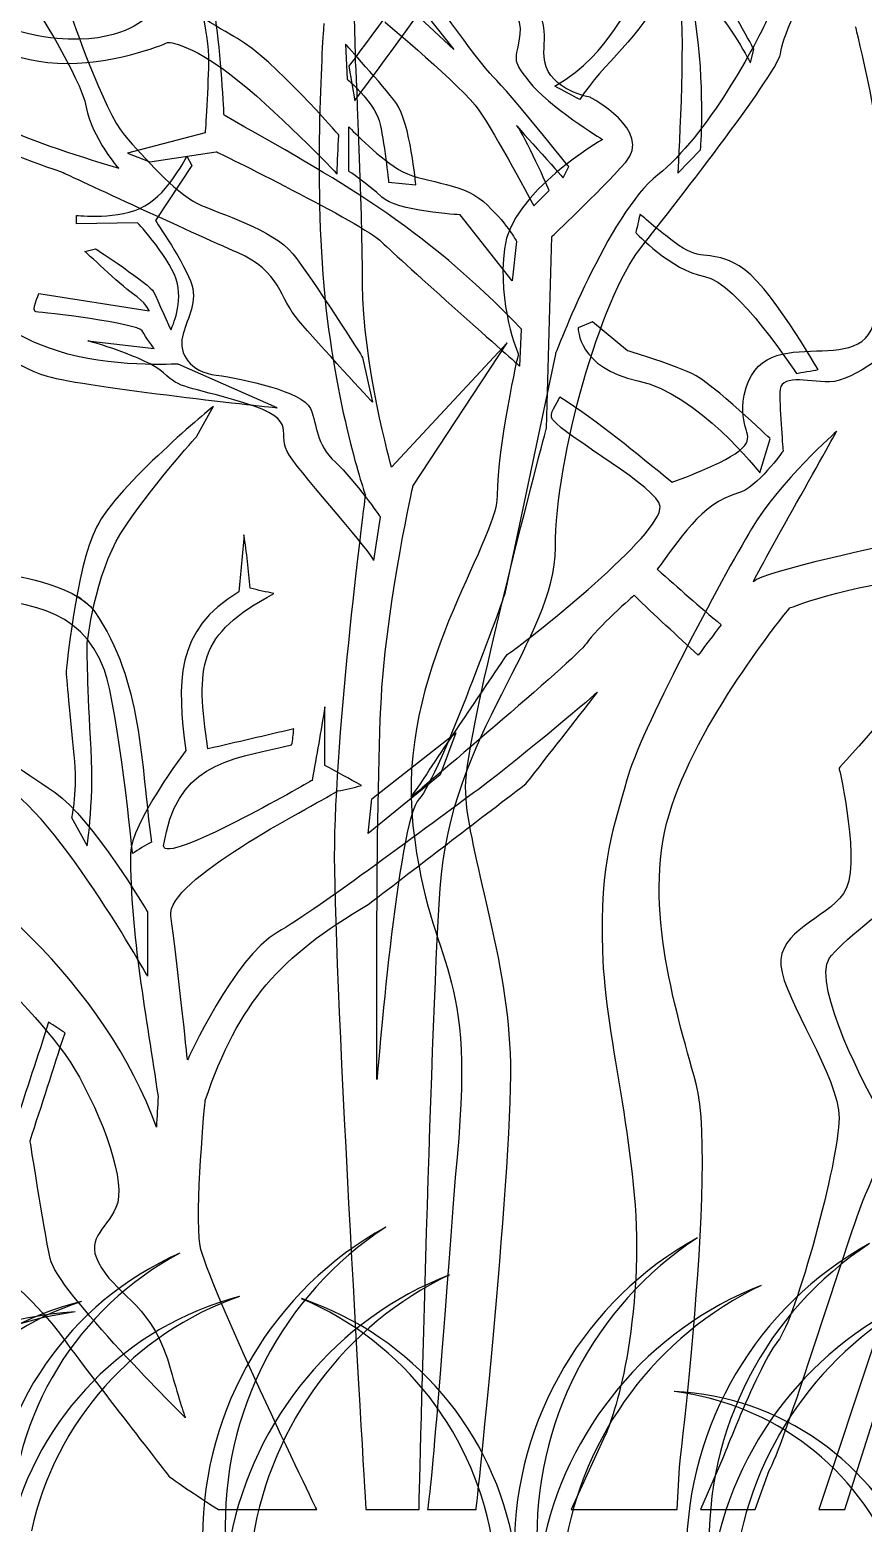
# Model space of a CAD drawing. Header units: millimetres. Extents: x 3633 to 4629, y 3430 to 3787.
# Drawn here: x 4475.48 to 4478.42, y 3589.34 to 3594.61 of the extents above; entities that cross this region are included whole.
import ezdxf

# ---------------------------------------------------------------- set-up
doc = ezdxf.new("R2010")
doc.units = ezdxf.units.MM

# ---------------------------------------------------------------- blocks, each defined once
blk = doc.blocks.new('grass')
at = {"color": 0}
for centre, radius, start, end in [((283.4, 7.6), 250.6, 120.9153, 181.7436), ((299.1, 17.8), 250.6, 125.1975, 184.082), ((498.8, 7.6), 250.6, 120.9153, 181.7436), ((514.5, 17.8), 250.6, 125.1975, 184.082), ((290.9, 7.6), 250.6, 358.2564, 59.0847), ((275.2, 17.8), 250.6, 355.918, 54.8025), ((953.9, 7.6), 250.6, 120.9153, 181.7436), ((969.6, 17.8), 250.6, 125.1975, 184.082), ((1174, 7.6), 250.6, 120.9153, 181.7436), ((1189.7, 17.8), 250.6, 125.1975, 184.082), ((300.2, -39.5), 250.6, 113.3716, 170.93), ((317.1, -31.4), 250.6, 117.6539, 172.7928), ((441.8, -39.5), 250.6, 113.3716, 170.93), ((458.7, -31.4), 250.6, 117.6539, 172.7928), ((778.4, -4.1), 225.6, 115.7068, 178.9593), ((793.3, 3.8), 225.6, 119.989, 180.9593), ((970.7, -39.5), 250.6, 113.3716, 170.93), ((987.6, -31.4), 250.6, 117.6539, 172.7928), ((1190.7, -39.5), 250.6, 113.3716, 170.93), ((1207.6, -31.4), 250.6, 117.6539, 172.7928), ((788.6, -45.9), 225.6, 106.7576, 168.2484), ((804.6, -40.5), 225.6, 111.0398, 169.6613), ((702.6, -45.9), 225.6, 11.7516, 73.2424), ((686.6, -40.5), 225.6, 10.3387, 68.9602), ((465.3, -38.9), 204.5, 105.3788, 169.0232), ((479.8, -34.3), 204.5, 109.661, 170.3333), ((666.7, -34.5), 204.5, 105.3788, 170.2977), ((681.3, -29.9), 204.5, 109.661, 171.6027), ((631.6, -94.2), 250.6, 95.3506, 157.9162), ((650.1, -91.8), 250.6, 99.6328, 158.5173), ((18.2, -79.9), 193.4, 24.414, 89.3231), ((3.8, -79.2), 193.4, 24.1831, 85.0409)]:
    blk.add_arc(centre, radius, start, end, dxfattribs=at)
blk = doc.blocks.new('*U290')
at = {"color": 0}
for points in [[(690.4, 0), (721.4, 97.3)], [(505.8, 0), (508.2, 46.8), (509.4, 57.3), (510.8, 69.7), (512.4, 83.8), (514.1, 99.4), (515.9, 116.3), (517.7, 134.5), (519.6, 153.6), (521.5, 173.6), (523.3, 194.3), (525.1, 215.5), (526.8, 237), (528.4, 258.7), (529.8, 280.3), (531.1, 301.8), (532.1, 322.9), (532.9, 343.5), (533.4, 363.4), (533.6, 382.5), (533.4, 400.5), (532.9, 417.3), (532, 432.8), (530.7, 446.7), (528.9, 458.9), (526.6, 469.1)], [(774, 382.4), (773.2, 375.8), (772, 367.8), (770.3, 358.6), (768.1, 348.4), (765.6, 337.2), (762.7, 325.2), (759.5, 312.5), (756, 299.1), (752.3, 285.3), (748.4, 271.1), (744.3, 256.6), (740.2, 242), (736, 227.3), (731.7, 212.8), (727.5, 198.5), (723.4, 184.5), (661.8, 0)], [(591.8, 0), (607.1, 43.3), (608.5, 45.7), (610.3, 49.3), (612.4, 54), (614.7, 59.8), (617.4, 66.5), (620.2, 74), (623.3, 82.4), (626.6, 91.5), (630.1, 101.3), (633.7, 111.7), (637.5, 122.6), (641.3, 133.9), (698.8, 307.3)], [(460.6, 266.3), (460, 253.5), (459.2, 241.2), (458.2, 229.3), (457.2, 217.8), (455.9, 206.9), (454.6, 196.3), (453.2, 186.2), (451.7, 176.6), (450.1, 167.4), (448.5, 158.7), (446.8, 150.5), (445.1, 142.7), (443.4, 135.4), (441.7, 128.5), (440, 122.1), (438.3, 116.2), (436.7, 110.7), (435.2, 105.7), (433.7, 101.2), (432.3, 97.2), (431, 93.6), (429.9, 90.5), (428.9, 87.9), (428, 85.7), (427.3, 84), (426.8, 82.8), (426.5, 82.1), (389, 0)], [(616.4, 185.1), (614.1, 182.1), (611.6, 178.5), (609.1, 174.4), (606.5, 169.9), (603.8, 165), (601, 159.7), (598.2, 154.1), (595.3, 148.3), (592.4, 142.3), (589.5, 136.2), (586.7, 129.9), (583.8, 123.6), (581.1, 117.3), (578.3, 111), (575.7, 104.9), (573.2, 98.9), (570.7, 93), (568.4, 87.5), (566.3, 82.2), (564.2, 77.3), (562.4, 72.7), (560.8, 68.6), (559.4, 65), (556, 56.6), (531.6, 0)], [(0, 0), (108.3, 0)], [(162.5, 0), (221.1, 0)], [(230.3, 0), (284.1, 0)], [(389, 0), (505.8, 0)], [(531.6, 0), (591.8, 0)], [(661.8, 0), (690.4, 0)]]:
    blk.add_lwpolyline(points, dxfattribs=at)
for points, knots in [([(359.8, 1595), (354.3, 1625.5), (376.9, 1629.8), (313.4, 1719), (313.4, 1719), (249.8, 1808.2), (207.1, 1846.7), (207.1, 1846.7)], [0.7, 0.7, 0.7, 0.7, 0.75, 0.75, 0.75, 0.75, 0.8, 0.8, 0.8, 0.8]), ([(244.3, 684.2), (256, 855.2), (371.4, 959.1), (371.4, 1059.9), (371.4, 1059.9), (371.4, 1160), (422.1, 1334.8), (464.9, 1389.1), (464.9, 1389.1), (507.6, 1443.5), (620, 1587), (620, 1606), (620, 1606), (620, 1625.5), (709.2, 1811.8), (709.2, 1811.8)], [0.2962963, 0.2962963, 0.2962963, 0.2962963, 0.3333333, 0.3333333, 0.3333333, 0.3333333, 0.3703704, 0.3703704, 0.3703704, 0.3703704, 0.4074074, 0.4074074, 0.4074074, 0.4074074, 0.4444444, 0.4444444, 0.4444444, 0.4444444]), ([(-33.6, 1711.7), (-33.6, 1711.7), (-11, 1633.5), (-11, 1601.1), (-11, 1601.1), (-11, 1568.7), (-14.7, 1516.8), (-14.7, 1516.8)], [0, 0, 0, 0, 0.0909091, 0.0909091, 0.0909091, 0.0909091, 0.1818182, 0.1818182, 0.1818182, 0.1818182]), ([(-80.6, 1643.2), (-80.6, 1643.2), (-107.5, 1614.5), (-178.4, 1620.6), (-178.4, 1620.6), (-249.2, 1626.7), (-421.5, 1704.3), (-421.5, 1704.3)], [0.35, 0.35, 0.35, 0.35, 0.4, 0.4, 0.4, 0.4, 0.45, 0.45, 0.45, 0.45]), ([(-430.1, 1687.2), (-415.4, 1683.6), (-348.2, 1664), (-308.5, 1641.4), (-308.5, 1641.4), (-268.8, 1618.8), (-225.4, 1593.1), (-166.8, 1593.1), (-166.8, 1593.1), (-108.1, 1593.1), (-55.6, 1616.4), (-55.6, 1616.4)], [0.7, 0.7, 0.7, 0.7, 0.75, 0.75, 0.75, 0.75, 0.8, 0.8, 0.8, 0.8, 0.85, 0.85, 0.85, 0.85]), ([(386.1, 1479.5), (386.1, 1479.5), (321.3, 1560.2), (303, 1578.5), (303, 1578.5), (284.7, 1596.8), (225.4, 1681.7), (225.4, 1681.7)], [0.5, 0.5, 0.5, 0.5, 0.5833333, 0.5833333, 0.5833333, 0.5833333, 0.6666667, 0.6666667, 0.6666667, 0.6666667]), ([(509.5, 1693.3), (509.5, 1693.3), (517.4, 1683.6), (540.6, 1660.3), (540.6, 1660.3), (564.4, 1636.5), (586.4, 1593.8), (586.4, 1593.8)], [0, 0, 0, 0, 0.1666667, 0.1666667, 0.1666667, 0.1666667, 0.3333333, 0.3333333, 0.3333333, 0.3333333]), ([(116.1, 1637.1), (116.1, 1637.1), (104.5, 1480.1), (116.1, 1348.2), (116.1, 1348.2), (127.7, 1216.2), (161.9, 1117.9), (161.9, 1117.9)], [0.07407407, 0.07407407, 0.07407407, 0.07407407, 0.11111111, 0.11111111, 0.11111111, 0.11111112, 0.14814815, 0.14814815, 0.14814815, 0.14814815]), ([(579.7, 1227.8), (598, 1321.3), (725.1, 1230.9), (725.1, 1327.4), (725.1, 1327.4), (725.1, 1382.4), (724.5, 1422.7), (730, 1462.4), (730, 1462.4), (735.5, 1502.1), (702.5, 1633.5), (702.5, 1633.5)], [0.2222222, 0.2222222, 0.2222222, 0.2222222, 0.2592593, 0.2592593, 0.2592593, 0.2592593, 0.2962963, 0.2962963, 0.2962963, 0.2962963, 0.3333333, 0.3333333, 0.3333333, 0.3333333]), ([(190.6, 1148.4), (190.6, 1148.4), (158.8, 1265.1), (158.8, 1350), (158.8, 1350), (158.8, 1436.2), (150.9, 1602.3), (150.9, 1602.3)], [0.81481481, 0.81481481, 0.81481481, 0.81481481, 0.85185185, 0.85185185, 0.85185185, 0.85185186, 0.88888889, 0.88888889, 0.88888889, 0.88888889]), ([(-2.4, 1496), (-2.4, 1496), (160, 1416.6), (180.2, 1396.4), (180.2, 1396.4), (201, 1375.7), (332.3, 1259.6), (332.3, 1259.6)], [0.4545455, 0.4545455, 0.4545455, 0.4545455, 0.5454545, 0.5454545, 0.5454545, 0.5454546, 0.6363636, 0.6363636, 0.6363636, 0.6363636]), ([(-135.6, 1389.1), (-135.6, 1389.1), (-75.1, 1349.4), (-71.5, 1341.5), (-71.5, 1341.5), (-67.8, 1333.5), (-52.5, 1299.9), (-52.5, 1299.9)], [0.4137931, 0.4137931, 0.4137931, 0.4137931, 0.44827586, 0.44827586, 0.44827586, 0.44827587, 0.48275862, 0.48275862, 0.48275862, 0.48275862]), ([(-84.3, 1298.7), (-88, 1306.7), (-194.3, 1319.5), (-201, 1319.5), (-201, 1319.5), (-207.1, 1319.5), (-197.9, 1339.6), (-197.9, 1339.6)], [0.20689655, 0.20689655, 0.20689655, 0.20689655, 0.24137931, 0.24137931, 0.24137931, 0.24137932, 0.27586207, 0.27586207, 0.27586207, 0.27586207]), ([(750.1, 1284.7), (750.1, 1284.7), (700.7, 1242.5), (673.8, 1242.5), (673.8, 1242.5), (647.5, 1242.5), (618.8, 1251.7), (618.8, 1230.9), (618.8, 1230.9), (618.8, 1210.1), (622.5, 1166.2), (622.5, 1166.2)], [0.5925926, 0.5925926, 0.5925926, 0.5925926, 0.6296296, 0.6296296, 0.6296296, 0.6296296, 0.6666667, 0.6666667, 0.6666667, 0.6666667, 0.7037037, 0.7037037, 0.7037037, 0.7037037]), ([(330.5, 1273.1), (330.5, 1273.1), (307.3, 1172.3), (307.3, 1117.3), (307.3, 1117.3), (307.3, 1063.5), (195.5, 923.6), (214.4, 753.2)], [0.1, 0.1, 0.1, 0.1, 0.15, 0.15, 0.15, 0.15, 0.2, 0.2, 0.2, 0.2]), ([(101.4, 1213.2), (109.3, 1193.6), (106.9, 1174.7), (128.9, 1153.9), (128.9, 1153.9), (150.9, 1133.2), (178.4, 1093.5), (178.4, 1093.5)], [0.89655172, 0.89655172, 0.89655172, 0.89655172, 0.93103448, 0.93103448, 0.93103448, 0.93103449, 0.96551724, 0.96551724, 0.96551724, 0.96551724]), ([(321.9, 502.7), (317.7, 615.1), (272.4, 734.3), (272.4, 796), (272.4, 796), (272.4, 858.3), (361.6, 1191.2), (361.6, 1191.2)], [0.4, 0.4, 0.4, 0.4, 0.45, 0.45, 0.45, 0.45000001, 0.5, 0.5, 0.5, 0.5]), ([(161.9, 1117.9), (161.9, 1117.9), (127.7, 858.3), (127.7, 719), (127.7, 719), (127.7, 579.1), (162.5, 0), (162.5, 0)], [0.14814815, 0.14814815, 0.14814815, 0.14814815, 0.18518519, 0.18518519, 0.18518519, 0.1851852, 0.22222222, 0.22222222, 0.22222222, 0.22222222]), ([(838.7, 1041.5), (838.7, 1041.5), (813.1, 972.5), (794.1, 945.6), (794.1, 945.6), (775.2, 918.7), (684.2, 816.7), (684.2, 816.7)], [0.93103448, 0.93103448, 0.93103448, 0.93103448, 0.96551724, 0.96551724, 0.96551724, 0.96551725, 1, 1, 1, 1]), ([(526.6, 469.1), (502.7, 556.5), (465.5, 672.6), (499.7, 775.2), (499.7, 775.2), (533.9, 877.8), (629.8, 993.3), (629.8, 993.3)], [0.36666667, 0.36666667, 0.36666667, 0.36666667, 0.4, 0.4, 0.4, 0.40000001, 0.43333333, 0.43333333, 0.43333333, 0.43333333]), ([(-36, 836.3), (-36, 836.3), (-97.1, 755), (-97.1, 722.7), (-97.1, 722.7), (-97.1, 633.5), (-79.4, 541.8), (-66.6, 455.1)], [0.4137931, 0.4137931, 0.4137931, 0.4137931, 0.43103448, 0.43103448, 0.43103448, 0.43103449, 0.44827586, 0.44827586, 0.44827586, 0.44827586]), ([(620, 599.3), (623.7, 561.4), (684.2, 477.1), (684.2, 431.3), (684.2, 431.3), (684.2, 384.8), (636.5, 210.1), (616.4, 185.1)], [0.06896552, 0.06896552, 0.06896552, 0.06896552, 0.10344828, 0.10344828, 0.10344828, 0.10344829, 0.13793103, 0.13793103, 0.13793103, 0.13793103]), ([(698.8, 307.3), (725.7, 389.7), (781.3, 494.8), (847.9, 515.6), (847.9, 515.6), (914.5, 536.3), (1022.6, 510.7), (1022.6, 510.7)], [0.24137931, 0.24137931, 0.24137931, 0.24137931, 0.27586207, 0.27586207, 0.27586207, 0.27586208, 0.31034483, 0.31034483, 0.31034483, 0.31034483]), ([(-36.6, 101.3), (-36.6, 101.3), (-178.4, 241.3), (-185.7, 276.7), (-185.7, 276.7), (-193, 312.2), (-207.7, 406.2), (-207.7, 406.2)], [0.28888889, 0.28888889, 0.28888889, 0.28888889, 0.31111111, 0.31111111, 0.31111111, 0.31111112, 0.33333333, 0.33333333, 0.33333333, 0.33333333])]:
    blk.add_open_spline(points, degree=3, knots=knots, dxfattribs=at)
for points in [[(20.8, 1620.6), (-18.3, 1643.2), (-147.2, 1723.3), (-147.2, 1723.3)], [(233.4, 1715.9), (221.7, 1694.6), (143.6, 1590.1), (143.6, 1590.1)], [(284.1, 1726.3), (284.1, 1726.3), (336.6, 1656.1), (332.3, 1625.5)], [(527.8, 1625.5), (518.6, 1689.7), (528.4, 1695.2), (509.5, 1723.3)], [(370.8, 1568.1), (438, 1607.8), (441, 1654.2), (484.4, 1689.7)], [(590.1, 1609), (590.1, 1609), (563.2, 1660.3), (548, 1679.3)], [(150.9, 1602.3), (150.9, 1602.3), (149.1, 1672), (149.1, 1672)], [(150.3, 1552.2), (150.3, 1552.2), (226.6, 1655.5), (241.3, 1676.2)], [(211.4, 1669.5), (211.4, 1669.5), (259.6, 1608.4), (259.6, 1608.4)], [(486.3, 1670.7), (469.1, 1624.9), (423.3, 1593.1), (398.3, 1553.4)], [(-145.4, 1544.9), (-152.1, 1578.5), (-204.6, 1660.3), (-204.6, 1660.3)], [(-163.1, 1647.5), (-163.1, 1647.5), (-125.8, 1540), (-103.8, 1514.3)], [(259.6, 1608.4), (259.6, 1608.4), (205.9, 1658.5), (205.9, 1658.5)], [(608.4, 1649.3), (593.2, 1613.9), (538.2, 1513.1), (484.4, 1470.4)], [(508.9, 1660.3), (515, 1622.5), (506.4, 1472.2), (506.4, 1472.2)], [(6.1, 1536.3), (6.1, 1536.3), (2.4, 1608.4), (-3.1, 1641.4)], [(183.3, 1639), (183.3, 1639), (268.8, 1567.5), (287.1, 1541.8)], [(-382.4, 1613.9), (-298.7, 1540), (-216.9, 1510.1), (-110, 1477.7)], [(-55.6, 1616.4), (-55.6, 1616.4), (-31.8, 1615.8), (14.1, 1580.3)], [(132.6, 1514.3), (132.6, 1514.3), (60.5, 1598), (20.8, 1620.6)], [(139.9, 1614.5), (139.9, 1614.5), (141.7, 1576), (141.7, 1576)], [(196.1, 1549.2), (180.8, 1569.9), (139.9, 1614.5), (139.9, 1614.5)], [(332.3, 1625.5), (328.6, 1595), (321.3, 1600.5), (342.1, 1573.6)], [(531.5, 1497.9), (531.5, 1497.9), (536.3, 1560.8), (527.8, 1625.5)], [(-172.9, 1473.4), (-260.8, 1503.4), (-329.3, 1536.9), (-392.2, 1607.2)], [(586.4, 1593.8), (586.4, 1593.8), (590.1, 1609), (590.1, 1609)], [(14.1, 1580.3), (59.9, 1545.5), (130.7, 1471.6), (130.7, 1471.6)], [(143.6, 1590.1), (143.6, 1590.1), (150.3, 1552.2), (150.3, 1552.2)], [(409.9, 1555.9), (409.9, 1555.9), (365.3, 1563.8), (359.8, 1595)], [(141.7, 1576), (141.7, 1576), (171, 1551), (177.2, 1530.2)], [(342.1, 1573.6), (363.5, 1546.1), (423.3, 1509.5), (423.3, 1509.5)], [(398.3, 1553.4), (389.1, 1558.3), (380, 1563.2), (370.8, 1568.1)], [(217.5, 1459.4), (217.5, 1459.4), (211.4, 1527.8), (196.1, 1549.2)], [(449, 1484.4), (479.5, 1519.2), (409.9, 1555.9), (409.9, 1555.9)], [(-110, 1477.7), (-110, 1477.7), (-139.3, 1511.3), (-145.4, 1544.9)], [(334.1, 1300.5), (223.6, 1416), (131.3, 1464.9), (6.1, 1536.3)], [(177.2, 1530.2), (182.7, 1508.8), (187.5, 1462.4), (187.5, 1462.4)], [(287.1, 1541.8), (305.4, 1515.6), (347.6, 1436.2), (347.6, 1436.2)], [(329.3, 1524.1), (321.3, 1532.7), (380, 1467.3), (380, 1467.3)], [(-103.8, 1514.3), (-81.9, 1489.3), (-48.9, 1452), (-23.8, 1439.2)], [(-14.7, 1516.8), (-14.7, 1516.8), (-100.2, 1494.2), (-100.2, 1494.2)], [(130.7, 1471.6), (131.3, 1485.6), (131.9, 1499.7), (132.6, 1514.3)], [(143.6, 1474.6), (143.6, 1474.6), (143.6, 1523.5), (143.6, 1523.5)], [(143.6, 1523.5), (143.6, 1523.5), (173.5, 1491.7), (198.5, 1476.5)], [(364.7, 1453.3), (364.7, 1453.3), (337.2, 1515), (329.3, 1524.1)], [(423.3, 1509.5), (423.3, 1509.5), (322.5, 1451.4), (315.2, 1389.1)], [(506.4, 1472.2), (506.4, 1472.2), (531.5, 1497.9), (531.5, 1497.9)], [(-100.2, 1494.2), (-100.2, 1494.2), (-75.7, 1485), (-75.7, 1485)], [(-81.2, 1436.2), (-54.4, 1451.4), (-34.8, 1491.1), (-34.8, 1491.1)], [(-75.7, 1485), (-75.7, 1485), (-2.4, 1496), (-2.4, 1496)], [(-29.3, 1480.7), (-29.3, 1480.7), (-69.6, 1420.3), (-69.6, 1420.3)], [(-34.8, 1491.1), (-34.8, 1491.1), (-29.3, 1480.7), (-29.3, 1480.7)], [(367.7, 1402.6), (367.7, 1402.6), (417.8, 1449.6), (449, 1484.4)], [(20.8, 1384.8), (-26.9, 1405.6), (-172.9, 1473.4), (-172.9, 1473.4)], [(180.2, 1445.9), (164.3, 1460.6), (143.6, 1474.6), (143.6, 1474.6)], [(198.5, 1476.5), (223, 1461.2), (266.3, 1463.6), (292, 1441)], [(484.4, 1470.4), (430.1, 1428.2), (371.4, 1273.1), (371.4, 1273.1)], [(380, 1467.3), (380, 1467.3), (386.1, 1479.5), (386.1, 1479.5)], [(187.5, 1462.4), (187.5, 1462.4), (217.5, 1459.4), (217.5, 1459.4)], [(347.6, 1436.2), (347.6, 1436.2), (364.7, 1453.3), (364.7, 1453.3)], [(-156.4, 1425.8), (-156.4, 1425.8), (-108.7, 1420.3), (-81.2, 1436.2)], [(-23.8, 1439.2), (1.8, 1427), (59.9, 1410.5), (81.9, 1383.6)], [(266.3, 1426.4), (266.3, 1426.4), (195.5, 1430.7), (180.2, 1445.9)], [(292, 1441), (317, 1419.1), (328.6, 1397.1), (328.6, 1397.1)], [(-156.4, 1416.6), (-156.4, 1416.6), (-156.4, 1425.8), (-156.4, 1425.8)], [(-89.2, 1417.8), (-89.2, 1417.8), (-156.4, 1416.6), (-156.4, 1416.6)], [(-45.2, 1350.6), (-50.7, 1375.7), (-89.2, 1417.8), (-89.2, 1417.8)], [(-69.6, 1420.3), (-69.6, 1420.3), (-36, 1370.8), (-29.3, 1349.4)], [(323.8, 1353.7), (323.8, 1353.7), (266.3, 1426.4), (266.3, 1426.4)], [(464.9, 1427), (463, 1420.3), (461.8, 1412.9), (460, 1406.8)], [(507.6, 1392.8), (483.2, 1410.5), (464.9, 1427), (464.9, 1427)], [(361.6, 1191.2), (363.5, 1261.4), (365.3, 1331.7), (367.7, 1402.6)], [(460, 1406.8), (460, 1406.8), (499.1, 1365.3), (535.7, 1358.6)], [(-147.2, 1386.1), (-147.2, 1386.1), (-135.6, 1389.1), (-135.6, 1389.1)], [(-94.7, 1339.6), (-108.7, 1350), (-147.2, 1386.1), (-147.2, 1386.1)], [(88.6, 1309.7), (66.6, 1334.8), (69, 1364.1), (20.8, 1384.8)], [(81.9, 1383.6), (103.8, 1356.1), (158.8, 1269.4), (158.8, 1269.4)], [(315.2, 1389.1), (307.3, 1327.4), (330.5, 1273.1), (330.5, 1273.1)], [(328.6, 1397.1), (328.6, 1397.1), (323.8, 1353.7), (323.8, 1353.7)], [(574.2, 1370.2), (542.5, 1388.5), (532.7, 1374.5), (507.6, 1392.8)], [(661, 1255.9), (661, 1255.9), (606, 1352.5), (574.2, 1370.2)], [(-52.5, 1299.9), (-52.5, 1299.9), (-39.7, 1325), (-45.2, 1350.6)], [(-29.3, 1349.4), (-23.2, 1326.8), (-36, 1310.3), (-39.7, 1292)], [(535.7, 1358.6), (571.8, 1352.5), (637.1, 1251.7), (637.1, 1251.7)], [(-290.8, 1340.2), (-255.3, 1286.5), (-230.3, 1260.8), (-188.8, 1248.6)], [(-176.5, 1276.1), (-230.3, 1293.8), (-251.1, 1313.4), (-267.6, 1347)], [(-197.9, 1339.6), (-197.9, 1339.6), (-76.4, 1320.7), (-76.4, 1320.7)], [(-76.4, 1320.7), (-76.4, 1320.7), (-80, 1329.9), (-94.7, 1339.6)], [(169.8, 1219.9), (169.8, 1219.9), (110, 1284.7), (88.6, 1309.7)], [(332.3, 1259.6), (332.3, 1259.6), (334.1, 1300.5), (334.1, 1300.5)], [(412.3, 1308.5), (412.3, 1308.5), (396.5, 1301.8), (396.5, 1301.8)], [(396.5, 1301.8), (396.5, 1301.8), (396.5, 1257.2), (462.4, 1243.7)], [(450.8, 1276.7), (450.8, 1276.7), (412.3, 1308.5), (412.3, 1308.5)], [(-144.2, 1287.7), (-144.2, 1287.7), (-70.9, 1279.2), (-70.9, 1279.2)], [(-60.5, 1252.3), (-80, 1270), (-144.2, 1287.7), (-144.2, 1287.7)], [(-70.9, 1279.2), (-70.9, 1279.2), (-80, 1290.8), (-84.3, 1298.7)], [(-39.7, 1292), (-44, 1273.7), (-31.8, 1253.5), (-2.4, 1249.8)], [(318.3, 1285.3), (318.3, 1285.3), (190.6, 1148.4), (190.6, 1148.4)], [(214.4, 1127.7), (214.4, 1127.7), (318.3, 1285.3), (318.3, 1285.3)], [(-44.6, 1262.1), (-44.6, 1262.1), (-122.2, 1257.8), (-176.5, 1276.1)], [(158.8, 1269.4), (158.8, 1269.4), (169.8, 1219.9), (169.8, 1219.9)], [(371.4, 1273.1), (371.4, 1273.1), (315.8, 1009.2), (315.8, 1009.2)], [(521.7, 1251.7), (496, 1263.3), (450.8, 1276.7), (450.8, 1276.7)], [(28.1, 1219.3), (-36, 1238.8), (-41.5, 1234), (-60.5, 1252.3)], [(64.8, 1213.8), (64.8, 1213.8), (-44.6, 1262.1), (-44.6, 1262.1)], [(608.4, 1179.6), (608.4, 1179.6), (546.1, 1240.1), (521.7, 1251.7)], [(637.1, 1251.7), (641.4, 1252.9), (655.5, 1254.7), (661, 1255.9)], [(-188.8, 1248.6), (-146.6, 1236.4), (64.8, 1213.8), (64.8, 1213.8)], [(-2.4, 1249.8), (27.5, 1245.6), (92.2, 1232.1), (101.4, 1213.2)], [(462.4, 1243.7), (527.8, 1230.3), (596.8, 1142.3), (596.8, 1142.3)], [(78.2, 1161.3), (61.1, 1185.7), (93.5, 1199.7), (28.1, 1219.3)], [(368.4, 1201), (363.5, 1207.7), (373.2, 1217.5), (376.3, 1226)], [(376.3, 1226), (420.3, 1197.9), (459.4, 1164.9), (500.3, 1131.9)], [(577.3, 1169.2), (593.2, 1184.5), (572.4, 1190), (579.7, 1227.8)], [(-5.5, 1215.6), (-5.5, 1215.6), (-111.8, 1128.3), (-134.4, 1082.5)], [(-23.8, 1182.6), (-23.8, 1182.6), (-5.5, 1215.6), (-5.5, 1215.6)], [(486.9, 1105.1), (485.6, 1125.8), (384.2, 1180.8), (368.4, 1201)], [(590.1, 1022.6), (582.2, 1011.6), (681.7, 1188.1), (681.7, 1188.1)], [(681.7, 1188.1), (681.7, 1188.1), (618.8, 1132.6), (587.7, 1080.6)], [(-107.5, 1075.7), (-78.2, 1122.2), (-23.8, 1182.6), (-23.8, 1182.6)], [(500.3, 1131.9), (500.3, 1131.9), (562, 1153.9), (577.3, 1169.2)], [(596.8, 1142.3), (596.8, 1142.3), (608.4, 1179.6), (608.4, 1179.6)], [(171, 1045.8), (171, 1051.9), (94.7, 1136.8), (78.2, 1161.3)], [(622.5, 1166.2), (622.5, 1166.2), (593.8, 1125.2), (572.4, 1119.7)], [(180.2, 905.3), (188.1, 1009.8), (214.4, 1127.7), (214.4, 1127.7)], [(572.4, 1119.7), (532.7, 1109.3), (506.4, 1066), (483.8, 1036)], [(318.3, 942), (348.8, 963.3), (489.3, 1075.1), (486.9, 1105.1)], [(178.4, 1093.5), (178.4, 1093.5), (171, 1045.8), (171, 1045.8)], [(-134.4, 1082.5), (-157.6, 1036.6), (-168, 922.4), (-168, 922.4)], [(-144.8, 954.2), (-144.8, 954.2), (-136.2, 1030.5), (-107.5, 1075.7)], [(28.1, 1073.9), (26.3, 1052.5), (24.4, 1031.8), (22.6, 1011)], [(34.8, 1015.3), (33, 1034.8), (31.2, 1054.4), (28.1, 1073.9)], [(587.7, 1080.6), (555.9, 1027.5), (463, 854), (450.2, 803.9)], [(747.7, 1064.7), (747.7, 1064.7), (598, 1033), (590.1, 1022.6)], [(-234.6, 1030.5), (-234.6, 1030.5), (-159.4, 1021.4), (-136.2, 989)], [(483.8, 1036), (507, 1015.3), (530.2, 995.1), (554.1, 974.9)], [(629.8, 993.3), (629.8, 993.3), (715.9, 1027.5), (787.4, 1022.6)], [(-125.8, 924.9), (-152.1, 996.9), (-218.1, 999.4), (-282.2, 1006.7)], [(-145.4, 998.2), (-148.4, 1000.6), (-151.5, 1003), (-154.6, 1006.1)], [(22.6, 1011), (-48.3, 970.1), (-45.8, 909.6), (-36, 836.3)], [(-11.6, 838.1), (-25, 929.7), (-23.8, 964), (61.1, 1009.2)], [(61.1, 1009.2), (52.5, 1011), (44, 1012.8), (34.8, 1015.3)], [(315.8, 1009.2), (315.8, 1009.2), (243.7, 806.3), (221.1, 783.1)], [(458.2, 1007.3), (458.2, 1007.3), (416.6, 970.7), (405.6, 954.2)], [(529, 941.4), (505.2, 962.7), (481.4, 985.3), (458.2, 1007.3)], [(-136.2, 989), (-83.7, 912), (-86.1, 824.1), (-73.9, 735.5)], [(554.1, 974.9), (545.5, 963.3), (537, 952.3), (529, 941.4)], [(-141.1, 849.7), (-144.8, 914.5), (-144.8, 954.2), (-144.8, 954.2)], [(405.6, 954.2), (394, 937.1), (212.6, 785), (212.6, 785)], [(212.6, 785), (248, 837.5), (282.8, 890), (318.3, 942)], [(-168, 922.4), (-168, 922.4), (-163.7, 868.7), (-159.4, 831.4)], [(-94.7, 722.7), (-94.7, 722.7), (-110, 879), (-125.8, 924.9)], [(174.7, 474), (174.7, 474), (172.9, 800.9), (180.2, 905.3)], [(417.8, 900.4), (417.8, 900.4), (340.3, 833.8), (286.5, 793.5)], [(339, 799.6), (365.3, 833.2), (391.6, 866.8), (417.8, 900.4)], [(117.3, 884.5), (113, 857.7), (108.1, 830.8), (103.2, 803.3)], [(117.3, 819.8), (117.3, 841.8), (117.3, 863.2), (117.3, 884.5)], [(83.1, 860.1), (51.9, 852.8), (20.2, 845.4), (-11.6, 838.1)], [(80.6, 842.4), (81.9, 847.9), (82.5, 854), (83.1, 860.1)], [(169.2, 783.1), (169.2, 783.1), (261.5, 855.8), (261.5, 855.8)], [(261.5, 855.8), (261.5, 855.8), (244.3, 809.4), (244.3, 809.4)], [(-144.8, 731.2), (-144.8, 731.2), (-136.2, 785), (-141.1, 849.7)], [(-60.5, 731.2), (-46.4, 819.2), (4.9, 825.9), (80.6, 842.4)], [(-248.6, 835.1), (-248.6, 835.1), (-220.5, 818), (-180.2, 789.9)], [(-159.4, 831.4), (-155.2, 793.5), (-161.9, 762.4), (-161.9, 762.4)], [(157.6, 797.8), (144.2, 805.1), (130.7, 812.5), (117.3, 819.8)], [(244.3, 809.4), (244.3, 809.4), (164.9, 744.7), (164.9, 744.7)], [(684.2, 816.7), (684.2, 816.7), (709.8, 707.4), (689.1, 678.7)], [(-78.2, 587.7), (-78.2, 587.7), (-196.7, 798.4), (-255.3, 805.7)], [(-180.2, 789.9), (-139.3, 761.8), (-78.2, 658.5), (-78.2, 658.5)], [(103.2, 803.3), (97.7, 800.2), (-60.5, 709.2), (-60.5, 731.2)], [(-52.5, 654.2), (-58, 693.3), (99, 772.1), (131.3, 791.7)], [(286.5, 793.5), (232.1, 753.8), (113, 664), (64.8, 635.9)], [(131.3, 791.7), (140.5, 793.5), (149.1, 795.4), (157.6, 797.8)], [(164.9, 666.5), (223, 711.1), (281, 755.6), (339, 799.6)], [(450.2, 803.9), (436.8, 753.8), (419.7, 714.7), (423.3, 615.1)], [(-68.4, 421.5), (-124.6, 575.4), (-265.1, 705.6), (-411.7, 773.4)], [(164.9, 744.7), (164.9, 744.7), (169.2, 783.1), (169.2, 783.1)], [(221.1, 783.1), (197.9, 759.9), (174.7, 474), (174.7, 474)], [(-161.9, 762.4), (-161.9, 762.4), (-144.8, 731.2), (-144.8, 731.2)], [(214.4, 753.2), (234, 582.2), (287.1, 613.9), (260.8, 365.9)], [(673.8, 607.8), (695.2, 639), (863.8, 756.3), (863.8, 756.3)], [(-73.9, 735.5), (-81.2, 731.2), (-88, 727.5), (-94.7, 722.7)], [(-419.7, 709.2), (-342.7, 698.8), (-190, 538.8), (-159.4, 486.9)], [(221.1, 0), (221.1, 0), (233.4, 513.1), (244.3, 684.2)], [(689.1, 678.7), (668.9, 650.6), (617, 637.7), (620, 599.3)], [(-78.2, 658.5), (-78.2, 658.5), (-78.2, 587.7), (-78.2, 587.7)], [(-14.7, 450.8), (22.6, 559.6), (67.8, 609.6), (164.9, 666.5)], [(-34.2, 495.4), (-34.2, 495.4), (-46.4, 611.5), (-52.5, 654.2)], [(64.8, 635.9), (17.1, 608.4), (-34.2, 495.4), (-34.2, 495.4)], [(423.3, 615.1), (426.4, 515.6), (465.5, 388.5), (460.6, 266.3)], [(721.4, 452), (721.4, 452), (652.4, 577.3), (673.8, 607.8)], [(-187.5, 537), (-199.1, 499.7), (-212, 461.8), (-224.2, 423.9)], [(-169.2, 525.3), (-175.3, 529), (-180.8, 533.3), (-187.5, 537)], [(-207.7, 406.2), (-194.9, 445.9), (-182, 485.6), (-169.2, 525.3)], [(284.1, 0), (284.1, 0), (326.2, 391), (321.9, 502.7)], [(-159.4, 486.9), (-127.1, 431.9), (-100.8, 359.2), (-113, 332.9)], [(-66.6, 455.1), (-67.2, 444.1), (-67.8, 433.1), (-68.4, 421.5)], [(-20.2, 290.8), (-26.3, 328.6), (-14.7, 450.8), (-14.7, 450.8)], [(260.8, 365.9), (234, 0), (230.3, 0), (230.3, 0)], [(-347.6, 354.9), (-347.6, 354.9), (-215, 248.6), (-175.3, 194.3)], [(-113, 332.9), (-124.6, 306.7), (-149.7, 298.7), (-128.9, 266.3)], [(108.3, 0), (108.3, 0), (-14, 252.3), (-20.2, 290.8)], [(-128.9, 266.3), (-109.3, 234), (-72.1, 225.4), (-52.5, 153.3)], [(-175.3, 194.3), (-135, 139.3), (-54.4, 36.7), (-54.4, 36.7)], [(-52.5, 153.3), (-45.6, 128.4), (-37.2, 102.5), (-36.6, 101.3)], [(-54.4, 36.7), (-45.8, 30.5), (-37.9, 24.4), (0, 0)]]:
    blk.add_open_spline(points, degree=3, dxfattribs=at)

msp = doc.modelspace()

# ---------------------------------------------------------------- block references
at = {"color": 0, "xscale": 0.003200000000069849, "yscale": 0.003200000000069849, "zscale": 0.003200000000069849}
msp.add_blockref('*U290', (4476.1425, 3589.3921), dxfattribs=at)
at = {"color": 0, "xscale": 0.004999999999999999, "yscale": 0.004999999999999999, "zscale": 0.004999999999999999, "rotation": 358.0391474294212}
for p in [(4472.5711, 3589.4172), (4477.6289, 3589.2445)]:
    msp.add_blockref('grass', p, dxfattribs=at)

doc.saveas('drawing.dxf')
